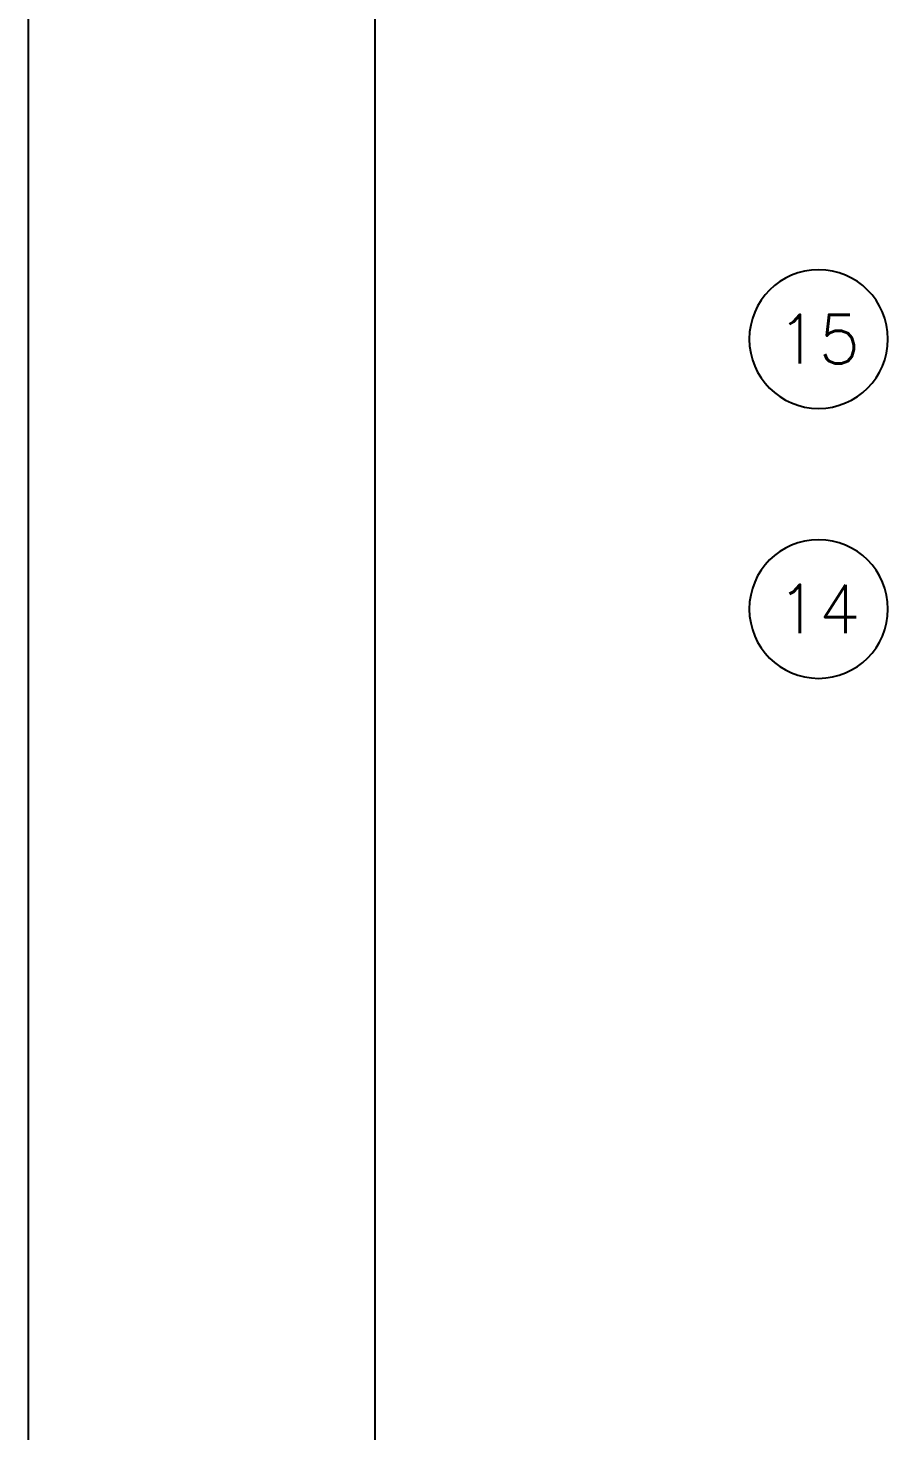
# Model space of a CAD drawing. Header units: metres. Extents: x 0 to 21025, y 0 to 14850.
# Drawn here: x 0 to 1550, y 4846 to 7375 of the extents above; entities that cross this region are included whole.
import ezdxf
from ezdxf.enums import TextEntityAlignment as Align

# ---------------------------------------------------------------- set-up
doc = ezdxf.new("R2010")
doc.units = ezdxf.units.M
doc.header["$LTSCALE"] = 25
for name, color, linetype in [('FRL6', 6, 'Continuous'), ('FRL7', 7, 'Continuous'), ('FRR120', 5, 'Continuous'), ('FRR140', 5, 'Continuous'), ('FRR175', 1, 'Continuous'), ('FRR80', 3, 'Continuous'), ('GSB', 7, 'Continuous')]:
    doc.layers.add(name, color=color, linetype=linetype)
doc.styles.add('R120', font='simplex.shx', dxfattribs={"height": 3})
doc.styles.add('R140', font='simplex.shx', dxfattribs={"height": 3.5})
doc.styles.add('R80', font='simplex.shx', dxfattribs={"height": 2})

# ---------------------------------------------------------------- blocks, each defined once
blk = doc.blocks.new('A1')
at = {"layer": 'FRL6', "linetype": 'Continuous'}
blk.add_line((25, 584), (25, 10), dxfattribs=at)
at = {"layer": 'FRL7', "linetype": 'Continuous'}
blk.add_line((0, 594), (0, 0), dxfattribs=at)
at = {"layer": 'FRR120', "style": 'R120'}
for tag, p in [('FASE_DO_PROJETO', (659, 46.29)), ('ÁREA_E/OU_SUBÁREA', (659, 40.79)), ('TÍTULO_DO_DESENHO', (659, 35.29)), ('SUBTÍTULO_1_DO_DESENHO', (659, 29.79)), ('SUBTÍTULO_2_DO_DESENHO', (659, 24.29))]:
    blk.add_attdef(tag, p, '', height=3, dxfattribs=at)
at = {"layer": 'FRR140', "style": 'R140', "width": 0.91}
for tag, p in [('NÚMERO_DA_CONTRATADA', (687.72, 12.6)), ('NUMERO_VALE', (752.89, 12.6))]:
    blk.add_attdef(tag, p, '', height=3.5, dxfattribs=at)
for tag, p in [('REVISÃO', (823.5, 14.68)), ('ESCALA', (671, 14.35))]:
    blk.add_attdef(tag, text='', height=3.5, dxfattribs=at).set_placement(p, align=Align.MIDDLE)
at = {"layer": 'FRR175', "style": 'R120'}
for tag, p in [('CLASSIFICAÇÃO', (811.83, 67.73)), ('PROJETO', (716.31, 53.59)), ('N_PROJ_SE', (793.5, 53.59)), ('N_CONTRATO', (796.97, 47.3))]:
    blk.add_attdef(tag, text='', height=3, dxfattribs=at).set_placement(p, align=Align.MIDDLE_CENTER)
at = {"layer": 'FRR80', "style": 'R80'}
for tag, p in [('8A_REV', (476, 77.07)), ('EMIS.', (486, 77.07)), ('PROJ.', (585, 77.07)), ('DES.', (597, 77.07)), ('VER.', (609, 77.07)), ('APR.', (621, 77.07)), ('AUT.', (633.01, 77.07)), ('7A_REV', (476, 71.37)), ('EMIS.', (486, 71.37)), ('PROJ.', (585, 71.37)), ('DES.', (597, 71.37)), ('VER.', (609, 71.37)), ('APR.', (621, 71.37)), ('AUT.', (633.01, 71.37)), ('6A_REV', (476, 65.67)), ('EMIS.', (486, 65.67)), ('PROJ.', (585, 65.67)), ('DES.', (597, 65.67)), ('VER.', (609, 65.67)), ('APR.', (621, 65.67)), ('AUT.', (633.01, 65.67)), ('5A_REV', (476, 59.97)), ('EMIS.', (486, 59.97)), ('PROJ.', (585, 59.97)), ('DES.', (597, 59.97)), ('VER.', (609, 59.97)), ('APR.', (621, 59.97)), ('AUT.', (633.01, 59.97)), ('4A_REV', (476, 54.27)), ('EMIS.', (486, 54.27)), ('PROJ.', (585, 54.27)), ('DES.', (597, 54.27)), ('VER.', (609, 54.27)), ('APR.', (621, 54.27)), ('AUT.', (633.01, 54.27)), ('3A_REV', (476, 48.57)), ('EMIS.', (486, 48.57)), ('PROJ.', (585, 48.57)), ('DES.', (597, 48.57)), ('VER.', (609, 48.57)), ('APR.', (621, 48.57)), ('AUT.', (633.01, 48.57)), ('2A_REV', (476, 42.87)), ('EMIS.', (486, 42.87)), ('PROJ.', (585, 42.87)), ('DES.', (597, 42.87)), ('VER.', (609, 42.87)), ('APR.', (621, 42.87)), ('AUT.', (633.01, 42.87)), ('1a_REV', (476, 37.17)), ('EMIS.', (486, 37.17)), ('PROJ.', (585, 37.17)), ('DES.', (597, 37.17)), ('VER.', (609, 37.17)), ('APR.', (621, 37.17)), ('AUT.', (633.01, 37.17))]:
    blk.add_attdef(tag, text='', height=2, dxfattribs=at).set_placement(p, align=Align.MIDDLE)
for p in [(492.61, 76.08), (492.61, 70.38), (492.61, 64.68), (492.61, 58.98), (492.61, 53.28), (492.61, 47.58), (492.61, 41.88), (492.61, 36.18)]:
    blk.add_attdef('DESCRIÇÃO_DA_REVISÃO', p, '', height=2, dxfattribs=at)
at = {"layer": 'FRR80', "style": 'R80', "width": 0.85}
for p in [(648, 77.07), (648, 71.37), (648, 65.67), (648, 59.97), (648, 54.27), (648, 48.57), (648, 42.87), (648, 37.17)]:
    blk.add_attdef('DATA', text='', height=2, dxfattribs=at).set_placement(p, align=Align.MIDDLE)
blk = doc.blocks.new('INDICACAO_EIXO')
at = {"layer": 'GSB', "color": 3}
blk.add_circle((0, 0), 5, dxfattribs=at)

msp = doc.modelspace()

# ---------------------------------------------------------------- block references
at = {"xscale": 24.99999999999972, "yscale": 24.99999999999972, "zscale": 24.99999999999972}
msp.add_blockref('A1', (0, 0), dxfattribs=at)
at = {"layer": 'GSB'}
ref = msp.add_blockref('INDICACAO_EIXO', (1425.255, 6814.53), dxfattribs=dict(at, xscale=-24.99999999999972, yscale=24.99999999999972, zscale=24.99999999999972))
ref.add_attrib('EIXO', '15', dxfattribs={"color": 4, "height": 87.5, "style": 'R140'}).set_placement((1425.255, 6814.53), align=Align.MIDDLE_CENTER)
ref = msp.add_blockref('INDICACAO_EIXO', (1425.255, 6327.891), dxfattribs=dict(at, xscale=-24.99999999999972, yscale=24.99999999999972, zscale=24.99999999999972))
ref.add_attrib('EIXO', '14', dxfattribs={"color": 4, "height": 87.5, "style": 'R140'}).set_placement((1425.255, 6327.891), align=Align.MIDDLE_CENTER)

doc.saveas('drawing.dxf')
